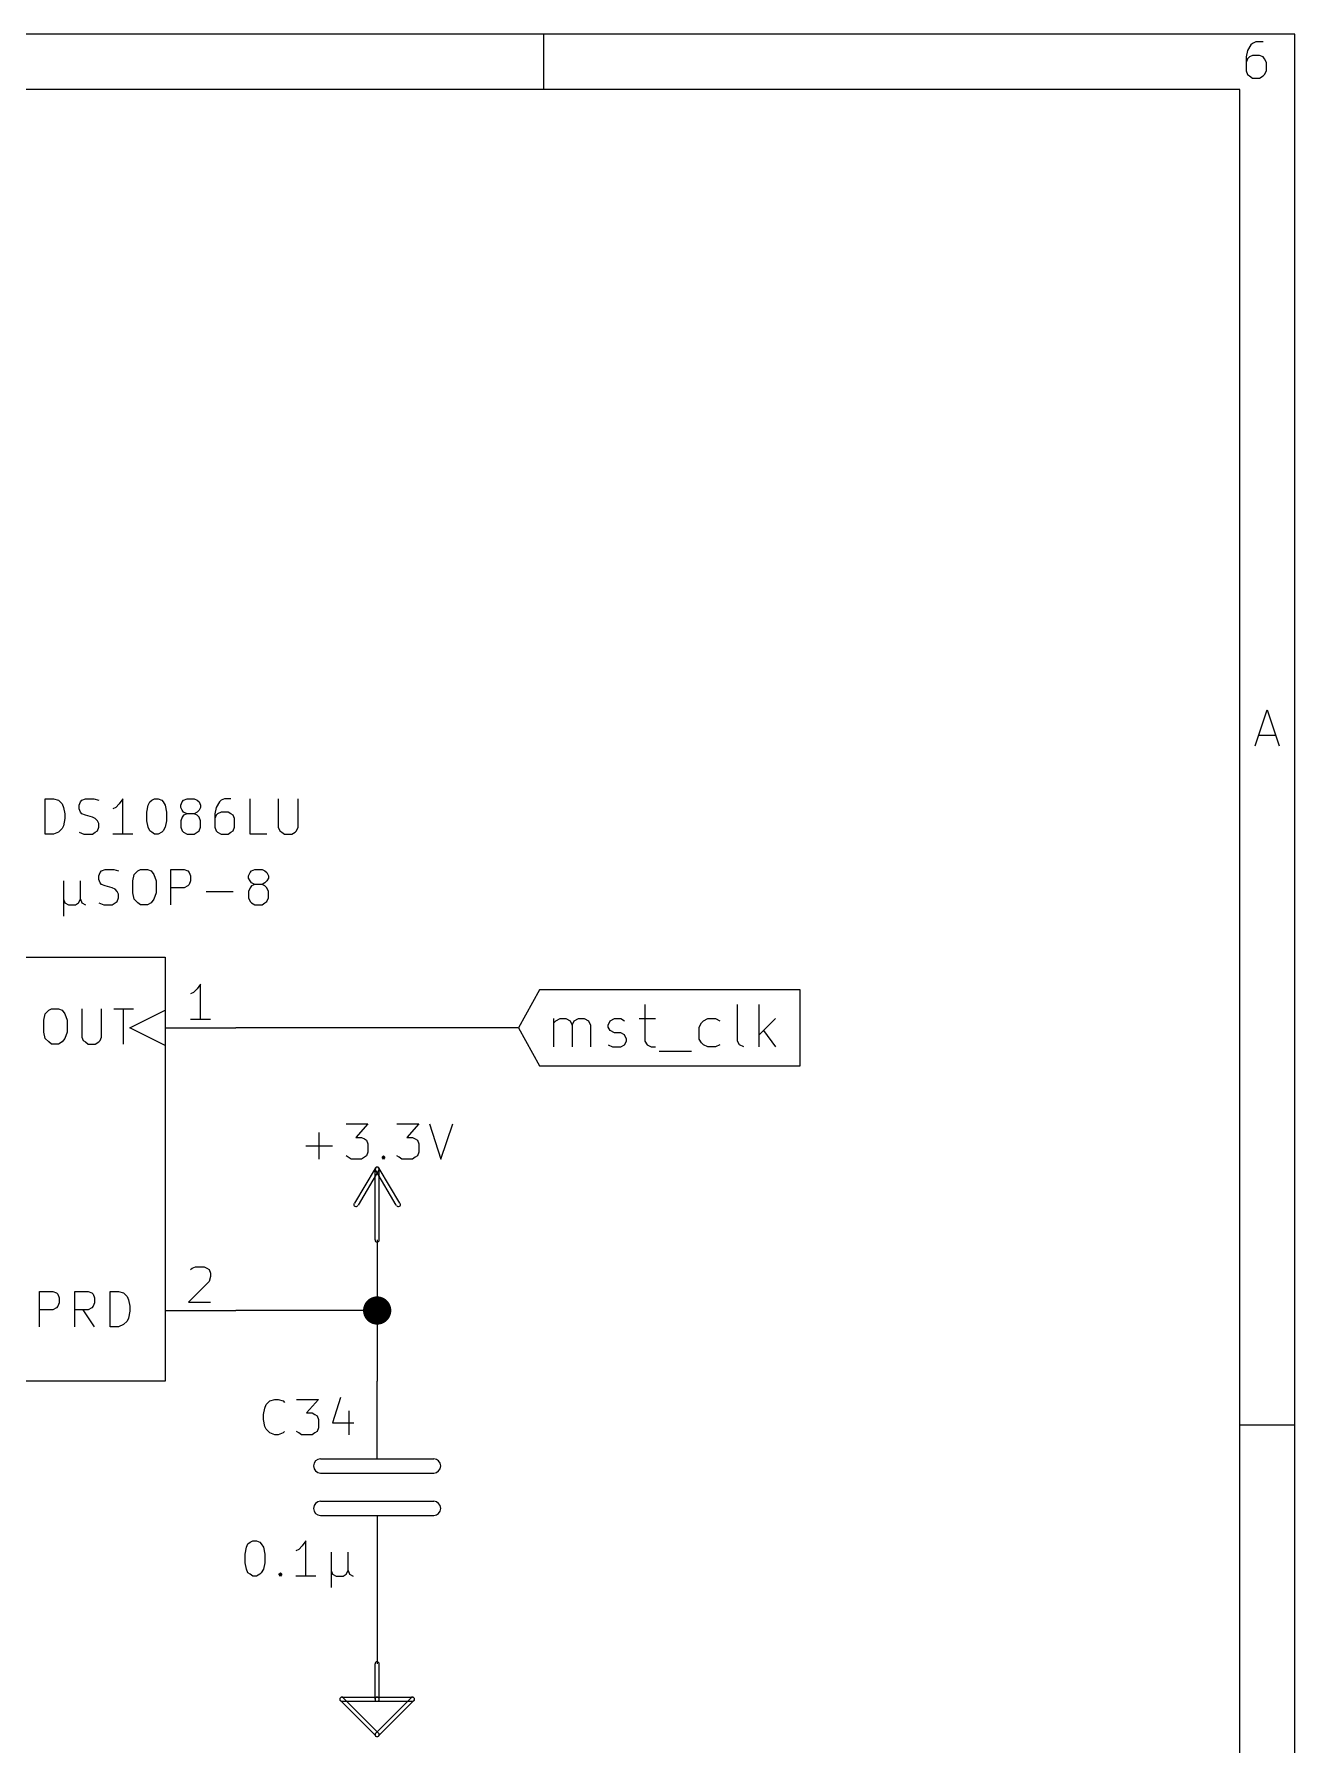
# Model space of a CAD drawing. Extents: x 10 to 287, y -200 to -10.
# Drawn here: x 241.7 to 287, y -71.5 to -10 of the extents above; entities that cross this region are included whole.
import ezdxf

# ---------------------------------------------------------------- set-up
doc = ezdxf.new("R2010")
doc.units = 0
doc.header["$MEASUREMENT"] = 0
doc.layers.add('BLACK', color=7, linetype='CONTINUOUS')
doc.layers.add('WHITE', color=7, linetype='CONTINUOUS')

msp = doc.modelspace()

# ---------------------------------------------------------------- linework, layer by layer
at = {"layer": 'Black'}
for p, q in [((286.995, -10.0076), (10.0076, -10.0076)), ((259.994, -11.9888), (259.994, -10.0076)), ((285.42, -10.3886), (285.293, -10.5918)), ((285.471, -10.3378), (285.42, -10.3886)), ((285.598, -10.287), (285.471, -10.3378)), ((285.852, -10.287), (285.598, -10.287)), ((286.995, -200), (286.995, -10.0076)), ((285.293, -10.5918), (285.242, -10.8204)), ((285.242, -10.8204), (285.242, -11.3284)), ((285.293, -10.8966), (285.242, -11.0236)), ((285.369, -10.8204), (285.293, -10.8966)), ((285.471, -10.7696), (285.369, -10.8204)), ((285.725, -10.7696), (285.471, -10.7696)), ((285.852, -10.8204), (285.725, -10.7696)), ((285.902, -10.8966), (285.852, -10.8204)), ((285.979, -11.0236), (285.902, -10.8966)), ((285.979, -11.3284), (285.979, -11.0236)), ((285.242, -11.3284), (285.293, -11.4554)), ((285.293, -11.4554), (285.369, -11.5062)), ((285.369, -11.5062), (285.471, -11.5824)), ((285.471, -11.5824), (285.725, -11.5824)), ((285.725, -11.5824), (285.852, -11.5062)), ((285.852, -11.5062), (285.902, -11.4554)), ((285.902, -11.4554), (285.979, -11.3284)), ((285.013, -11.9888), (11.9888, -11.9888)), ((285.013, -198.018), (285.013, -11.9888)), ((285.572, -35.5854), (286.004, -34.29)), ((286.004, -34.29), (286.436, -35.5854)), ((285.699, -35.2044), (286.309, -35.2044)), ((242.062, -38.7604), (242.062, -37.4904)), ((242.062, -37.4904), (242.367, -37.4904)), ((242.367, -37.4904), (242.545, -37.5412)), ((243.383, -37.5412), (243.51, -37.4904)), ((243.51, -37.4904), (243.815, -37.4904)), ((243.815, -37.4904), (243.992, -37.5412)), ((244.856, -37.4904), (244.729, -37.6682)), ((244.856, -38.7604), (244.856, -37.4904)), ((245.897, -37.5412), (245.999, -37.4904)), ((245.999, -37.4904), (246.126, -37.4904)), ((246.126, -37.4904), (246.253, -37.5412)), ((247.04, -37.5412), (247.167, -37.4904)), ((247.167, -37.4904), (247.421, -37.4904)), ((247.421, -37.4904), (247.523, -37.5412)), ((248.514, -37.4904), (248.387, -37.5412)), ((248.742, -37.4904), (248.514, -37.4904)), ((249.428, -38.7604), (249.428, -37.4904)), ((250.444, -37.4904), (250.444, -38.5064)), ((251.155, -38.5064), (251.155, -37.4904)), ((242.545, -37.5412), (242.672, -37.6682)), ((242.672, -37.6682), (242.722, -37.7952)), ((242.722, -37.7952), (242.773, -38.0238)), ((242.773, -38.0238), (242.773, -38.2016)), ((243.281, -37.719), (243.332, -37.592)), ((243.281, -37.846), (243.281, -37.719)), ((243.332, -37.973), (243.281, -37.846)), ((243.332, -37.592), (243.383, -37.5412)), ((243.383, -38.0238), (243.332, -37.973)), ((243.51, -38.0746), (243.383, -38.0238)), ((243.764, -38.1508), (243.51, -38.0746)), ((244.602, -37.7952), (244.5, -37.846)), ((244.729, -37.6682), (244.602, -37.7952)), ((245.72, -37.973), (245.77, -37.719)), ((245.72, -38.2778), (245.72, -37.973)), ((245.77, -37.719), (245.821, -37.592)), ((245.821, -37.592), (245.897, -37.5412)), ((246.253, -37.5412), (246.304, -37.592)), ((246.304, -37.592), (246.38, -37.719)), ((246.38, -37.719), (246.431, -37.973)), ((246.431, -37.973), (246.431, -38.2778)), ((246.939, -37.719), (246.99, -37.592)), ((246.939, -37.7952), (246.939, -37.719)), ((246.99, -37.8968), (246.939, -37.7952)), ((246.99, -37.592), (247.04, -37.5412)), ((247.04, -37.973), (246.99, -37.8968)), ((247.04, -38.0746), (246.99, -38.1508)), ((247.167, -38.0238), (247.04, -37.973)), ((247.167, -38.0238), (247.04, -38.0746)), ((247.421, -38.0238), (247.167, -38.0238)), ((247.523, -37.973), (247.421, -38.0238)), ((247.523, -38.0746), (247.421, -38.0238)), ((247.523, -37.5412), (247.599, -37.592)), ((247.599, -37.8968), (247.523, -37.973)), ((247.599, -38.1508), (247.523, -38.0746)), ((247.599, -37.592), (247.65, -37.719)), ((247.65, -37.7952), (247.599, -37.8968)), ((247.65, -37.719), (247.65, -37.7952)), ((248.209, -37.7952), (248.158, -38.0238)), ((248.158, -38.0238), (248.158, -38.5064)), ((248.209, -38.0746), (248.158, -38.2016)), ((248.336, -37.592), (248.209, -37.7952)), ((248.26, -38.0238), (248.209, -38.0746)), ((248.387, -37.973), (248.26, -38.0238)), ((248.387, -37.5412), (248.336, -37.592)), ((248.641, -37.973), (248.387, -37.973)), ((248.742, -38.0238), (248.641, -37.973)), ((248.818, -38.0746), (248.742, -38.0238)), ((248.869, -38.2016), (248.818, -38.0746)), ((242.545, -38.6842), (242.367, -38.7604)), ((242.672, -38.5572), (242.545, -38.6842)), ((242.722, -38.4556), (242.672, -38.5572)), ((242.773, -38.2016), (242.722, -38.4556)), ((243.281, -38.6842), (243.459, -38.7604)), ((243.865, -38.2016), (243.764, -38.1508)), ((243.764, -38.7604), (243.865, -38.6842)), ((243.942, -38.2778), (243.865, -38.2016)), ((243.865, -38.6842), (243.942, -38.6334)), ((243.992, -38.3794), (243.942, -38.2778)), ((243.942, -38.6334), (243.992, -38.5064)), ((243.992, -38.5064), (243.992, -38.3794)), ((245.77, -38.5064), (245.72, -38.2778)), ((245.821, -38.6334), (245.77, -38.5064)), ((245.897, -38.6842), (245.821, -38.6334)), ((245.999, -38.7604), (245.897, -38.6842)), ((246.253, -38.6842), (246.126, -38.7604)), ((246.304, -38.6334), (246.253, -38.6842)), ((246.38, -38.5064), (246.304, -38.6334)), ((246.431, -38.2778), (246.38, -38.5064)), ((246.99, -38.1508), (246.939, -38.2778)), ((246.939, -38.2778), (246.939, -38.5064)), ((246.939, -38.5064), (246.99, -38.6334)), ((246.99, -38.6334), (247.04, -38.6842)), ((247.04, -38.6842), (247.167, -38.7604)), ((247.421, -38.7604), (247.523, -38.6842)), ((247.523, -38.6842), (247.599, -38.6334)), ((247.65, -38.2778), (247.599, -38.1508)), ((247.599, -38.6334), (247.65, -38.5064)), ((247.65, -38.5064), (247.65, -38.2778)), ((248.158, -38.5064), (248.209, -38.6334)), ((248.209, -38.6334), (248.26, -38.6842)), ((248.26, -38.6842), (248.387, -38.7604)), ((248.641, -38.7604), (248.742, -38.6842)), ((248.742, -38.6842), (248.818, -38.6334)), ((248.818, -38.6334), (248.869, -38.5064)), ((248.869, -38.5064), (248.869, -38.2016)), ((250.444, -38.5064), (250.495, -38.6334)), ((250.495, -38.6334), (250.571, -38.6842)), ((250.571, -38.6842), (250.673, -38.7604)), ((250.927, -38.7604), (251.054, -38.6842)), ((251.054, -38.6842), (251.104, -38.6334)), ((251.104, -38.6334), (251.155, -38.5064)), ((242.367, -38.7604), (242.062, -38.7604)), ((243.459, -38.7604), (243.764, -38.7604)), ((245.212, -38.7604), (244.5, -38.7604)), ((246.126, -38.7604), (245.999, -38.7604)), ((247.167, -38.7604), (247.421, -38.7604)), ((248.387, -38.7604), (248.641, -38.7604)), ((250.038, -38.7604), (249.428, -38.7604)), ((250.673, -38.7604), (250.927, -38.7604)), ((242.722, -40.4368), (242.722, -41.7068)), ((243.332, -41.0972), (243.332, -40.4368)), ((243.992, -40.259), (244.043, -40.132)), ((243.992, -40.386), (243.992, -40.259)), ((244.043, -40.513), (243.992, -40.386)), ((244.043, -40.132), (244.094, -40.0812)), ((244.094, -40.5638), (244.043, -40.513)), ((244.094, -40.0812), (244.221, -40.0304)), ((244.221, -40.6146), (244.094, -40.5638)), ((244.221, -40.0304), (244.526, -40.0304)), ((244.526, -40.0304), (244.704, -40.0812)), ((245.212, -40.4368), (245.262, -40.2082)), ((245.212, -40.8686), (245.212, -40.4368)), ((245.262, -40.2082), (245.389, -40.0812)), ((245.389, -40.0812), (245.491, -40.0304)), ((245.491, -40.0304), (245.745, -40.0304)), ((245.745, -40.0304), (245.872, -40.0812)), ((245.872, -40.0812), (245.974, -40.2082)), ((245.974, -40.2082), (246.05, -40.4368)), ((246.05, -40.4368), (246.05, -40.8686)), ((246.583, -41.3004), (246.583, -40.0304)), ((246.583, -40.0304), (247.066, -40.0304)), ((247.066, -40.0304), (247.193, -40.0812)), ((247.193, -40.0812), (247.244, -40.132)), ((247.244, -40.5638), (247.193, -40.6146)), ((247.244, -40.132), (247.294, -40.259)), ((247.294, -40.4368), (247.244, -40.5638)), ((247.294, -40.259), (247.294, -40.4368)), ((249.377, -40.259), (249.428, -40.132)), ((249.377, -40.3352), (249.377, -40.259)), ((249.428, -40.4368), (249.377, -40.3352)), ((249.428, -40.132), (249.479, -40.0812)), ((249.479, -40.513), (249.428, -40.4368)), ((249.479, -40.0812), (249.606, -40.0304)), ((249.606, -40.5638), (249.479, -40.513)), ((249.606, -40.5638), (249.479, -40.6146)), ((249.606, -40.0304), (249.86, -40.0304)), ((249.86, -40.5638), (249.606, -40.5638)), ((249.86, -40.0304), (249.961, -40.0812)), ((249.961, -40.513), (249.86, -40.5638)), ((249.961, -40.6146), (249.86, -40.5638)), ((249.961, -40.0812), (250.038, -40.132)), ((250.038, -40.4368), (249.961, -40.513)), ((250.038, -40.132), (250.088, -40.259)), ((250.088, -40.3352), (250.038, -40.4368)), ((250.088, -40.259), (250.088, -40.3352)), ((242.722, -41.0972), (242.773, -41.2242)), ((243.256, -41.2242), (243.332, -41.0972)), ((243.332, -41.0972), (243.383, -41.2242)), ((244.475, -40.6908), (244.221, -40.6146)), ((244.577, -40.7416), (244.475, -40.6908)), ((244.653, -40.8178), (244.577, -40.7416)), ((244.577, -41.2242), (244.653, -41.1734)), ((244.704, -40.9194), (244.653, -40.8178)), ((244.653, -41.1734), (244.704, -41.0464)), ((244.704, -41.0464), (244.704, -40.9194)), ((245.262, -41.0972), (245.212, -40.8686)), ((245.389, -41.2242), (245.262, -41.0972)), ((245.974, -41.0972), (245.872, -41.2242)), ((246.05, -40.8686), (245.974, -41.0972)), ((247.066, -40.6908), (246.583, -40.6908)), ((247.193, -40.6146), (247.066, -40.6908)), ((247.853, -40.8178), (248.818, -40.8178)), ((249.428, -40.6908), (249.377, -40.8178)), ((249.377, -40.8178), (249.377, -41.0464)), ((249.377, -41.0464), (249.428, -41.1734)), ((249.479, -40.6146), (249.428, -40.6908)), ((249.428, -41.1734), (249.479, -41.2242)), ((250.038, -40.6908), (249.961, -40.6146)), ((249.961, -41.2242), (250.038, -41.1734)), ((250.088, -40.8178), (250.038, -40.6908)), ((250.038, -41.1734), (250.088, -41.0464)), ((250.088, -41.0464), (250.088, -40.8178)), ((242.773, -41.2242), (242.9, -41.3004)), ((242.9, -41.3004), (243.154, -41.3004)), ((243.154, -41.3004), (243.256, -41.2242)), ((243.383, -41.2242), (243.51, -41.3004)), ((243.992, -41.2242), (244.17, -41.3004)), ((244.17, -41.3004), (244.475, -41.3004)), ((244.475, -41.3004), (244.577, -41.2242)), ((245.491, -41.3004), (245.389, -41.2242)), ((245.745, -41.3004), (245.491, -41.3004)), ((245.872, -41.2242), (245.745, -41.3004)), ((249.479, -41.2242), (249.606, -41.3004)), ((249.606, -41.3004), (249.86, -41.3004)), ((249.86, -41.3004), (249.961, -41.2242)), ((231.14, -43.18), (246.38, -43.18)), ((246.38, -43.18), (246.38, -58.42)), ((247.65, -44.1452), (247.523, -44.323)), ((247.65, -45.4152), (247.65, -44.1452)), ((247.396, -44.45), (247.294, -44.5008)), ((247.523, -44.323), (247.396, -44.45)), ((259.842, -44.3484), (259.08, -45.72)), ((269.215, -44.3484), (259.842, -44.3484)), ((269.215, -45.72), (269.215, -44.3484)), ((245.11, -45.72), (246.38, -45.085)), ((248.006, -45.4152), (247.294, -45.4152)), ((260.35, -46.4058), (260.35, -45.3898)), ((260.35, -45.5422), (260.426, -45.466)), ((260.426, -45.466), (260.579, -45.3898)), ((260.579, -45.3898), (260.782, -45.3898)), ((260.782, -45.3898), (260.934, -45.466)), ((260.934, -45.466), (261.01, -45.6184)), ((261.01, -45.6184), (261.087, -45.466)), ((261.087, -45.466), (261.239, -45.3898)), ((261.239, -45.3898), (261.442, -45.3898)), ((261.442, -45.3898), (261.595, -45.466)), ((261.595, -45.466), (261.671, -45.6184)), ((262.306, -45.6184), (262.382, -45.466)), ((262.382, -45.466), (262.534, -45.3898)), ((262.534, -45.3898), (262.763, -45.3898)), ((262.763, -45.3898), (262.89, -45.466)), ((263.423, -45.3898), (264.008, -45.3898)), ((263.627, -44.8818), (263.627, -46.2026)), ((265.659, -45.5422), (265.735, -45.466)), ((265.735, -45.466), (265.887, -45.3898)), ((265.887, -45.3898), (266.167, -45.3898)), ((266.167, -45.3898), (266.319, -45.466)), ((266.954, -46.2026), (266.954, -44.8818)), ((267.741, -46.4058), (267.741, -44.8818)), ((268.326, -45.3898), (267.741, -45.974)), ((246.38, -46.355), (245.11, -45.72)), ((246.38, -45.72), (248.92, -45.72)), ((259.08, -45.72), (248.92, -45.72)), ((259.08, -45.72), (259.842, -47.0916)), ((261.01, -45.6184), (261.01, -46.4058)), ((261.671, -45.6184), (261.671, -46.4058)), ((262.306, -45.6946), (262.306, -45.6184)), ((262.382, -45.8216), (262.306, -45.6946)), ((262.534, -45.8978), (262.382, -45.8216)), ((262.763, -45.8978), (262.534, -45.8978)), ((262.89, -45.974), (262.763, -45.8978)), ((262.966, -46.1264), (262.89, -45.974)), ((265.582, -45.6946), (265.659, -45.5422)), ((265.582, -46.1264), (265.582, -45.6946)), ((267.894, -45.8216), (268.326, -46.4058)), ((269.215, -47.0916), (269.215, -45.72)), ((262.306, -46.3296), (262.458, -46.4058)), ((262.458, -46.4058), (262.763, -46.4058)), ((262.763, -46.4058), (262.89, -46.3296)), ((262.89, -46.3296), (262.966, -46.2026)), ((262.966, -46.2026), (262.966, -46.1264)), ((263.627, -46.2026), (263.703, -46.3296)), ((263.703, -46.3296), (263.855, -46.4058)), ((263.855, -46.4058), (264.008, -46.4058)), ((264.135, -46.5582), (265.303, -46.5582)), ((265.659, -46.2534), (265.582, -46.1264)), ((265.735, -46.3296), (265.659, -46.2534)), ((265.887, -46.4058), (265.735, -46.3296)), ((266.167, -46.4058), (265.887, -46.4058)), ((266.319, -46.3296), (266.167, -46.4058)), ((267.03, -46.3296), (266.954, -46.2026)), ((267.183, -46.4058), (267.03, -46.3296)), ((259.842, -47.0916), (269.215, -47.0916)), ((252.882, -49.1744), (253.67, -49.1744)), ((253.67, -49.1744), (253.238, -49.657)), ((254.711, -49.1744), (255.499, -49.1744)), ((255.499, -49.1744), (255.067, -49.657)), ((255.88, -49.1744), (256.286, -50.4444)), ((256.286, -50.4444), (256.718, -49.1744)), ((251.917, -50.4444), (251.917, -49.4792)), ((253.238, -49.657), (253.441, -49.657)), ((253.441, -49.657), (253.543, -49.7078)), ((253.543, -49.7078), (253.619, -49.7586)), ((253.619, -49.7586), (253.67, -49.8856)), ((255.067, -49.657), (255.27, -49.657)), ((255.27, -49.657), (255.372, -49.7078)), ((255.372, -49.7078), (255.448, -49.7586)), ((255.448, -49.7586), (255.499, -49.8856)), ((251.435, -49.9618), (252.4, -49.9618)), ((252.959, -50.3682), (252.882, -50.3174)), ((253.06, -50.4444), (252.959, -50.3682)), ((253.543, -50.3682), (253.441, -50.4444)), ((253.619, -50.3174), (253.543, -50.3682)), ((253.67, -50.1904), (253.619, -50.3174)), ((253.67, -49.8856), (253.67, -50.1904)), ((254.178, -50.3682), (254.229, -50.3174)), ((254.229, -50.4444), (254.178, -50.3682)), ((254.229, -50.3174), (254.279, -50.3682)), ((254.229, -50.3174), (254.229, -50.4444)), ((254.279, -50.3682), (254.229, -50.4444)), ((254.787, -50.3682), (254.711, -50.3174)), ((254.889, -50.4444), (254.787, -50.3682)), ((255.372, -50.3682), (255.27, -50.4444)), ((255.448, -50.3174), (255.372, -50.3682)), ((255.499, -50.1904), (255.448, -50.3174)), ((255.499, -49.8856), (255.499, -50.1904)), ((253.441, -50.4444), (253.06, -50.4444)), ((253.924, -50.7746), (253.187, -52.0192)), ((254.051, -50.8508), (253.314, -52.0954)), ((253.924, -53.34), (253.924, -50.8)), ((254.686, -52.0954), (253.949, -50.8508)), ((254.813, -52.0192), (254.076, -50.7746)), ((254.076, -53.34), (254.076, -50.8)), ((255.27, -50.4444), (254.889, -50.4444)), ((254, -53.34), (254, -58.42)), ((247.294, -54.4068), (247.345, -54.356)), ((247.345, -54.356), (247.472, -54.3052)), ((247.472, -54.3052), (247.777, -54.3052)), ((247.777, -54.3052), (247.879, -54.356)), ((247.879, -54.356), (247.955, -54.4068)), ((247.955, -54.4068), (248.006, -54.5338)), ((248.006, -54.6608), (247.955, -54.8386)), ((248.006, -54.5338), (248.006, -54.6608)), ((247.955, -54.8386), (247.218, -55.5752)), ((246.38, -55.88), (248.92, -55.88)), ((247.218, -55.5752), (248.006, -55.5752)), ((254, -55.88), (248.92, -55.88)), ((246.38, -58.42), (231.14, -58.42)), ((254, -61.214), (254, -58.42)), ((286.995, -59.9948), (285.013, -59.9948)), ((251.968, -61.214), (256.032, -61.214)), ((251.968, -61.722), (256.032, -61.722)), ((251.968, -62.738), (256.032, -62.738)), ((251.968, -63.246), (256.032, -63.246)), ((254, -63.246), (254, -66.04)), ((249.25, -64.643), (249.301, -64.389)), ((249.301, -64.389), (249.352, -64.262)), ((249.352, -64.262), (249.428, -64.2112)), ((249.428, -64.2112), (249.53, -64.1604)), ((249.53, -64.1604), (249.657, -64.1604)), ((249.657, -64.1604), (249.784, -64.2112)), ((249.784, -64.2112), (249.834, -64.262)), ((249.834, -64.262), (249.911, -64.389)), ((249.911, -64.389), (249.961, -64.643)), ((251.181, -64.4652), (251.079, -64.516)), ((251.308, -64.3382), (251.181, -64.4652)), ((251.435, -64.1604), (251.308, -64.3382)), ((251.435, -65.4304), (251.435, -64.1604)), ((249.25, -64.9478), (249.25, -64.643)), ((249.301, -65.1764), (249.25, -64.9478)), ((249.961, -64.9478), (249.911, -65.1764)), ((249.961, -64.643), (249.961, -64.9478)), ((252.349, -64.5668), (252.349, -65.8368)), ((252.959, -65.2272), (252.959, -64.5668)), ((249.352, -65.3034), (249.301, -65.1764)), ((249.428, -65.3542), (249.352, -65.3034)), ((249.53, -65.4304), (249.428, -65.3542)), ((249.657, -65.4304), (249.53, -65.4304)), ((249.784, -65.3542), (249.657, -65.4304)), ((249.834, -65.3034), (249.784, -65.3542)), ((249.911, -65.1764), (249.834, -65.3034)), ((250.469, -65.3542), (250.52, -65.3034)), ((250.52, -65.4304), (250.469, -65.3542)), ((250.52, -65.3034), (250.571, -65.3542)), ((250.52, -65.3034), (250.52, -65.4304)), ((250.571, -65.3542), (250.52, -65.4304)), ((251.79, -65.4304), (251.079, -65.4304)), ((252.349, -65.2272), (252.4, -65.3542)), ((252.4, -65.3542), (252.527, -65.4304)), ((252.527, -65.4304), (252.781, -65.4304)), ((252.781, -65.4304), (252.882, -65.3542)), ((252.882, -65.3542), (252.959, -65.2272)), ((252.959, -65.2272), (253.009, -65.3542)), ((253.009, -65.3542), (253.136, -65.4304)), ((254, -66.04), (254, -68.58)), ((253.924, -69.85), (253.924, -68.58)), ((254.076, -69.85), (254.076, -68.58)), ((252.679, -69.9008), (253.949, -71.1708)), ((252.73, -69.7738), (254, -69.7738)), ((252.73, -69.9262), (254, -69.9262)), ((252.781, -69.7992), (254.051, -71.0692)), ((253.949, -71.0692), (255.219, -69.7992)), ((254, -69.7738), (255.27, -69.7738)), ((254, -69.9262), (255.27, -69.9262)), ((254.051, -71.1708), (255.321, -69.9008))]:
    msp.add_line(p, q, dxfattribs=at)
at = {"layer": 'Black', "const_width": 0.508}
msp.add_lwpolyline([(253.746, -55.88, 1), (254.254, -55.88, 1)], format="xyb", close=True, dxfattribs=at)
at = {"layer": 'Black'}
for centre, radius, start, end in [((254, -50.8), 0.0762, 390.964, 570.964), ((254, -50.8), 0.0762, 360, 540), ((254, -50.8), 0.0762, 329.036, 509.036), ((253.238, -52.07), 0.0762, 509.036, 689.036), ((254.762, -52.07), 0.0762, 210.964, 390.964), ((254, -53.34), 0.0762, 180, 360), ((251.968, -61.468), 0.254, 90, 270), ((256.032, -61.468), 0.254, 270, 450), ((251.968, -62.992), 0.254, 90, 270), ((256.032, -62.992), 0.254, 270, 450), ((254, -68.58), 0.0762, 360, 540), ((252.73, -69.85), 0.0762, 90, 270), ((252.73, -69.85), 0.0762, 45, 225), ((254, -69.85), 0.0762, 90, 270), ((254, -69.85), 0.0762, 180, 360), ((254, -69.85), 0.0762, 270, 450), ((255.27, -69.85), 0.0762, 315, 495), ((255.27, -69.85), 0.0762, 270, 450), ((254, -71.12), 0.0762, 135, 315), ((254, -71.12), 0.0762, 225, 405)]:
    msp.add_arc(centre, radius, start, end, dxfattribs=at)
at = {"layer": 'White'}
for p, q in [((242.011, -45.4406), (242.062, -45.212)), ((242.011, -45.8724), (242.011, -45.4406)), ((242.062, -45.212), (242.189, -45.085)), ((242.189, -45.085), (242.291, -45.0342)), ((242.291, -45.0342), (242.545, -45.0342)), ((242.545, -45.0342), (242.672, -45.085)), ((242.672, -45.085), (242.773, -45.212)), ((242.773, -45.212), (242.849, -45.4406)), ((242.849, -45.4406), (242.849, -45.8724)), ((243.383, -45.0342), (243.383, -46.0502)), ((244.094, -46.0502), (244.094, -45.0342)), ((244.526, -45.0342), (245.237, -45.0342)), ((244.881, -46.3042), (244.881, -45.0342)), ((242.062, -46.101), (242.011, -45.8724)), ((242.189, -46.228), (242.062, -46.101)), ((242.773, -46.101), (242.672, -46.228)), ((242.849, -45.8724), (242.773, -46.101)), ((243.383, -46.0502), (243.434, -46.1772)), ((244.043, -46.1772), (244.094, -46.0502)), ((242.291, -46.3042), (242.189, -46.228)), ((242.545, -46.3042), (242.291, -46.3042)), ((242.672, -46.228), (242.545, -46.3042)), ((243.434, -46.1772), (243.51, -46.228)), ((243.51, -46.228), (243.611, -46.3042)), ((243.611, -46.3042), (243.865, -46.3042)), ((243.865, -46.3042), (243.992, -46.228)), ((243.992, -46.228), (244.043, -46.1772)), ((241.859, -56.4642), (241.859, -55.1942)), ((241.859, -55.1942), (242.341, -55.1942)), ((242.341, -55.1942), (242.468, -55.245)), ((242.468, -55.245), (242.519, -55.2958)), ((242.519, -55.2958), (242.57, -55.4228)), ((243.129, -56.4642), (243.129, -55.1942)), ((243.129, -55.1942), (243.611, -55.1942)), ((243.611, -55.1942), (243.738, -55.245)), ((243.738, -55.245), (243.789, -55.2958)), ((243.789, -55.2958), (243.84, -55.4228)), ((244.399, -56.4642), (244.399, -55.1942)), ((244.399, -55.1942), (244.704, -55.1942)), ((244.704, -55.1942), (244.881, -55.245)), ((244.881, -55.245), (245.008, -55.372)), ((242.341, -55.8546), (241.859, -55.8546)), ((242.468, -55.7784), (242.341, -55.8546)), ((242.519, -55.7276), (242.468, -55.7784)), ((242.57, -55.6006), (242.519, -55.7276)), ((242.57, -55.4228), (242.57, -55.6006)), ((243.611, -55.8546), (243.129, -55.8546)), ((243.84, -56.4642), (243.434, -55.8546)), ((243.738, -55.7784), (243.611, -55.8546)), ((243.789, -55.7276), (243.738, -55.7784)), ((243.84, -55.6006), (243.789, -55.7276)), ((243.84, -55.4228), (243.84, -55.6006)), ((245.008, -55.372), (245.059, -55.499)), ((245.059, -55.499), (245.11, -55.7276)), ((245.11, -55.9054), (245.059, -56.1594)), ((245.11, -55.7276), (245.11, -55.9054)), ((244.704, -56.4642), (244.399, -56.4642)), ((244.881, -56.388), (244.704, -56.4642)), ((245.008, -56.261), (244.881, -56.388)), ((245.059, -56.1594), (245.008, -56.261)), ((252.679, -59.0042), (252.4, -59.9186)), ((249.911, -59.6138), (249.961, -59.3852)), ((249.911, -59.7916), (249.911, -59.6138)), ((249.961, -59.3852), (250.012, -59.2582)), ((250.012, -59.2582), (250.139, -59.1312)), ((250.139, -59.1312), (250.317, -59.0804)), ((250.317, -59.0804), (250.444, -59.0804)), ((250.444, -59.0804), (250.622, -59.1312)), ((250.622, -59.1312), (250.673, -59.182)), ((251.104, -59.0804), (251.892, -59.0804)), ((251.892, -59.0804), (251.46, -59.563)), ((251.46, -59.563), (251.663, -59.563)), ((251.663, -59.563), (251.765, -59.6138)), ((251.765, -59.6138), (251.841, -59.6646)), ((252.984, -59.4868), (252.984, -60.3504)), ((249.961, -60.0456), (249.911, -59.7916)), ((250.012, -60.1472), (249.961, -60.0456)), ((250.139, -60.2742), (250.012, -60.1472)), ((250.673, -60.2234), (250.622, -60.2742)), ((251.181, -60.2742), (251.104, -60.2234)), ((251.841, -60.2234), (251.765, -60.2742)), ((251.841, -59.6646), (251.892, -59.7916)), ((251.892, -60.0964), (251.841, -60.2234)), ((251.892, -59.7916), (251.892, -60.0964)), ((252.4, -59.9186), (253.162, -59.9186)), ((250.317, -60.3504), (250.139, -60.2742)), ((250.444, -60.3504), (250.317, -60.3504)), ((250.622, -60.2742), (250.444, -60.3504)), ((251.282, -60.3504), (251.181, -60.2742)), ((251.663, -60.3504), (251.282, -60.3504)), ((251.765, -60.2742), (251.663, -60.3504))]:
    msp.add_line(p, q, dxfattribs=at)

doc.saveas('drawing.dxf')
